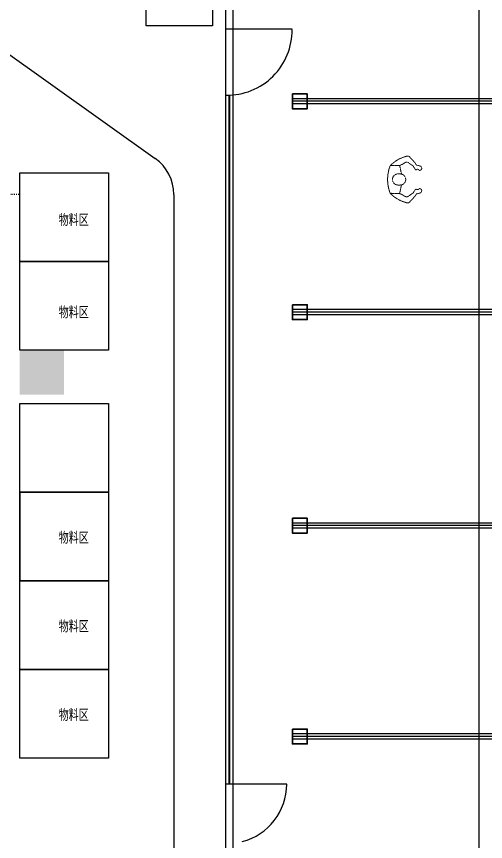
# Model space of a CAD drawing. Header units: millimetres. Extents: x -93009755325 to 1190721, y -74648 to 62868853516.
# Drawn here: x 245258 to 251603, y -16015 to -4844 of the extents above; entities that cross this region are included whole.
import ezdxf

# ---------------------------------------------------------------- set-up
doc = ezdxf.new("R2010")
doc.units = ezdxf.units.MM
doc.linetypes.add('ACAD_ISO03W100', pattern=[30, 12, -18])
doc.linetypes.add('PHANTOM2', pattern=[1.25, 0.625, -0.125, 0.125, -0.125, 0.125, -0.125])
doc.layers.add('5', color=5, linetype='PHANTOM2', lineweight=5)
doc.layers.add('设备层', color=7, linetype='Continuous', lineweight=13)
doc.layers.add('WINDOW_TEXT', color=7, linetype='Continuous')
doc.layers.add('图层6', color=4, linetype='Continuous')
doc.styles.add('ISO Proportional', font='isocp.shx', dxfattribs={"bigfont": 'gbcbig.shx'})

# ---------------------------------------------------------------- blocks, each defined once
blk = doc.blocks.new('R3')
at = {"layer": '5'}
for p, q in [((-252, -268), (-248, -99)), ((256, -268), (252, -99)), ((-95, -302), (-252, -268)), ((-98, -238), (-98, -278)), ((99, -302), (256, -268)), ((102, -238), (102, -278)), ((-410, -445), (-311, -536)), ((-304, -423), (-237, -517)), ((308, -423), (242, -517)), ((414, -445), (315, -536)), ((-255, -575), (-311, -536)), ((-242, -641), (-255, -575)), ((-237, -517), (-185, -545)), ((-175, -571), (-181, -583)), ((180, -571), (185, -583)), ((242, -517), (189, -545)), ((247, -641), (260, -575)), ((260, -575), (315, -536)), ((-242, -641), (-231, -656)), ((-208, -665), (-231, -656)), ((-176, -608), (-160, -626)), ((-160, -626), (-170, -651)), ((181, -608), (165, -626)), ((165, -626), (174, -651)), ((212, -665), (236, -656)), ((247, -641), (236, -656))]:
    blk.add_line(p, q, dxfattribs=at)
for centre, radius, start, end in [((178, -541), 614, 133.9025, 164.8142), ((2, -736), 685, 68.5887, 111.4113), ((2, -238), 100, 0, 180), ((-174, -541), 614, 15.1858, 46.0975), ((-529, -183), 290, 322.9556, 342.8949), ((2, -278), 100, 180, 0), ((534, -183), 290, 197.1051, 217.0444), ((-362, -409), 60, 151.784, 217.1893), ((-251, -395), 60, 141.3857, 208.334), ((255, -395), 60, 331.666, 38.6143), ((366, -409), 60, 322.8107, 28.216), ((-194, -563), 20, 336.3947, 64.5612), ((-152, -591), 30, 163.7926, 215.8207), ((198, -563), 20, 115.4388, 203.6053), ((156, -591), 30, 324.1793, 16.2074), ((-196, -637), 30, 248.0419, 332.1681), ((201, -637), 30, 207.8319, 291.9581)]:
    blk.add_arc(centre, radius, start, end, dxfattribs=at)
blk = doc.blocks.new('ethshzdSgszsnzb')
at = {"color": 2}
for p, q in [((1211004, -17271), (1207857, -17271)), ((1211004, -17306), (1207857, -17306)), ((1217316, -17271), (1211026, -17271)), ((1217316, -17306), (1211026, -17306)), ((1211004, -17341), (1207857, -17341)), ((1217316, -17341), (1211026, -17341)), ((1211004, -20126), (1207857, -20126)), ((1211004, -20161), (1207857, -20161)), ((1211004, -20196), (1207857, -20196)), ((1217316, -20126), (1211026, -20126)), ((1217316, -20161), (1211026, -20161)), ((1217316, -20196), (1211026, -20196)), ((1211004, -23016), (1207857, -23016)), ((1211004, -23051), (1207857, -23051)), ((1211004, -23086), (1207857, -23086)), ((1217316, -23016), (1211026, -23016)), ((1217316, -23051), (1211026, -23051)), ((1217316, -23086), (1211026, -23086)), ((1211004, -25871), (1207857, -25871)), ((1211004, -25906), (1207857, -25906)), ((1217316, -25871), (1211026, -25871)), ((1217316, -25906), (1211026, -25906)), ((1211004, -25941), (1207857, -25941)), ((1217316, -25941), (1211026, -25941))]:
    blk.add_line(p, q, dxfattribs=at)
at = {"color": 2, "lineweight": 35}
for p, q in [((1211004, -17341), (1211004, -17271)), ((1211026, -17341), (1211026, -17271)), ((1211004, -20196), (1211004, -20126)), ((1211026, -20196), (1211026, -20126)), ((1211004, -23086), (1211004, -23016)), ((1211026, -23086), (1211026, -23016)), ((1211004, -25941), (1211004, -25871)), ((1211026, -25941), (1211026, -25871))]:
    blk.add_line(p, q, dxfattribs=at)
at = {"color": 6, "lineweight": 35}
for points in [[(1207857, -17206), (1208057, -17206), (1208057, -17406), (1207857, -17406)], [(1210926, -17206), (1211126, -17206), (1211126, -17406), (1210926, -17406)], [(1212937, -17206), (1213137, -17206), (1213137, -17406), (1212937, -17406)], [(1215167, -17206), (1215367, -17206), (1215367, -17406), (1215167, -17406)], [(1217116, -17206), (1217316, -17206), (1217316, -17406), (1217116, -17406)], [(1207857, -20061), (1208057, -20061), (1208057, -20261), (1207857, -20261)], [(1210926, -20061), (1211126, -20061), (1211126, -20261), (1210926, -20261)], [(1212937, -20061), (1213137, -20061), (1213137, -20261), (1212937, -20261)], [(1215167, -20061), (1215367, -20061), (1215367, -20261), (1215167, -20261)], [(1217116, -20061), (1217316, -20061), (1217316, -20261), (1217116, -20261)], [(1207857, -22951), (1208057, -22951), (1208057, -23151), (1207857, -23151)], [(1210926, -22951), (1211126, -22951), (1211126, -23151), (1210926, -23151)], [(1212937, -22951), (1213137, -22951), (1213137, -23151), (1212937, -23151)], [(1215167, -22951), (1215367, -22951), (1215367, -23151), (1215167, -23151)], [(1217116, -22951), (1217316, -22951), (1217316, -23151), (1217116, -23151)], [(1207857, -25806), (1208057, -25806), (1208057, -26006), (1207857, -26006)], [(1210926, -25806), (1211126, -25806), (1211126, -26006), (1210926, -26006)], [(1212937, -25806), (1213137, -25806), (1213137, -26006), (1212937, -26006)], [(1215167, -25806), (1215367, -25806), (1215367, -26006), (1215167, -26006)], [(1217116, -25806), (1217316, -25806), (1217316, -26006), (1217116, -26006)]]:
    blk.add_lwpolyline(points, close=True, dxfattribs=at)

msp = doc.modelspace()

# ---------------------------------------------------------------- linework, layer by layer
at = {"color": 250, "lineweight": -3}
for p, q in [((248081.336, -5009.78), (248986.096, -5009.78)), ((245041.288, -5274.47), (247135.592, -6766.855)), ((246501.95, -6963.101), (246501.95, -8163.101)), ((247387.397, -7255.486), (247387.397, -18885.984)), ((245301.95, -8163.101), (246501.95, -8163.101)), ((245301.95, -8163.101), (246501.95, -8163.101)), ((245301.95, -11284.405), (246501.95, -11284.405)), ((245301.95, -11284.405), (246501.95, -11284.405)), ((245301.95, -11284.405), (245301.95, -12484.405)), ((245301.95, -11284.405), (246501.95, -11284.405)), ((246501.95, -11284.405), (246501.95, -12484.405)), ((245301.95, -12484.405), (246501.95, -12484.405)), ((245301.95, -12484.405), (246501.95, -12484.405))]:
    msp.add_line(p, q, dxfattribs=at)
at = {"color": 250, "linetype": 'ACAD_ISO03W100', "lineweight": -3}
msp.add_line((225601.95, -7248.565), (245302.052, -7248.565), dxfattribs=at)
at = {"color": 250, "lineweight": -3}
for points in [[(245301.95, -6963.101), (246501.95, -6963.101), (246501.95, -8163.101), (245301.95, -8163.101)], [(245301.95, -8163.101), (246501.95, -8163.101), (246501.95, -9363.101), (245301.95, -9363.101)], [(245301.95, -10084.405), (246501.95, -10084.405), (246501.95, -11284.405), (245301.95, -11284.405)], [(245301.95, -11284.405), (246501.95, -11284.405), (246501.95, -12484.405), (245301.95, -12484.405)], [(245301.95, -12484.405), (246501.95, -12484.405), (246501.95, -13684.405), (245301.95, -13684.405)], [(245301.95, -13684.405), (246501.95, -13684.405), (246501.95, -14884.405), (245301.95, -14884.405)]]:
    msp.add_lwpolyline(points, close=True, dxfattribs=at)
for centre, radius, start, end in [((248108.708, -5032.484), 877.479, 268.8305115, 0.8276912), ((246787.397, -7255.486), 600, 0, 54.5266218), ((248113.711, -15239.514), 800, 284.3615116, 0)]:
    msp.add_arc(centre, radius, start, end, dxfattribs=at)
msp.add_solid([(245301.95, -9363.101), (245301.95, -9963.101), (245901.95, -9363.101), (245901.95, -9963.101)], dxfattribs=at)
at = {"layer": 'WINDOW_TEXT', "color": 250, "lineweight": -3}
msp.add_line((251515.799, -26872.921), (251515.799, -4143.101), dxfattribs=at)
msp.add_lwpolyline([(247011.214, -4969.226), (247011.214, -4569.226), (247911.214, -4569.226), (247911.214, -4969.226)], close=True, dxfattribs=at)
at = {"layer": '图层6', "color": 250, "lineweight": -3}
msp.add_line((248913.711, -15239.514), (248090.799, -15239.514), dxfattribs=at)
at = {"layer": '设备层', "color": 250, "lineweight": -3}
for p, q in [((248090.799, -6097.739), (248090.799, -3813.45)), ((248190.799, -6131.569), (248190.799, -3806.853)), ((248190.799, -5131.929), (248190.799, -3816.881)), ((248190.799, -5131.929), (248190.799, -3816.881)), ((248090.799, -26891.101), (248090.799, -4853.344)), ((248190.799, -12988.446), (248190.799, -4846.785)), ((248190.799, -26891.101), (248190.799, -4846.785)), ((248190.799, -24370.78), (248190.799, -4846.785)), ((248135.799, -15239.514), (248135.799, -5909.545)), ((248145.799, -15239.514), (248145.799, -5909.179))]:
    msp.add_line(p, q, dxfattribs=at)

# ---------------------------------------------------------------- block references
at = {"color": 250, "lineweight": -3}
msp.add_blockref('ethshzdSgszsnzb', (-958865.258, 11313.281), dxfattribs=at)
at = {"color": 250, "lineweight": -3, "extrusion": (0, 0, -1), "xscale": 0.7488000001758337, "yscale": 0.7488000001758337, "zscale": -0.7488000000000004, "rotation": 270}
msp.add_blockref('R3', (-250240.838, -7049.446), dxfattribs=at)

# ---------------------------------------------------------------- texts
at = {"color": 250, "lineweight": -3, "char_height": 160, "width": 1475.63743, "attachment_point": 1, "style": 'ISO Proportional'}
for insert in [(245827.986, -7521.043), (245827.986, -8772.005), (245827.986, -11823.915), (245827.986, -13023.915), (245827.986, -14223.915)]:
    msp.add_mtext('物料区', dxfattribs=dict(at, insert=insert))

doc.saveas('drawing.dxf')
